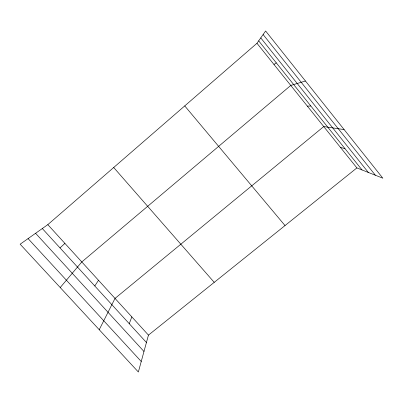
<?xml version="1.0" encoding="UTF-8"?>
<svg xmlns="http://www.w3.org/2000/svg" width="403" height="403" viewBox="0 0 403 403"><rect width="100%" height="100%" fill="white"/><g stroke="black" fill="none" stroke-linecap="round" stroke-linejoin="round"><path stroke-width="0.6" d="M356.887 167.915L148.455 335.12L138.36 372.009L20.15 244.213L47.816 224.637L256.968 43.282L265.622 30.991L382.85 178.197L356.887 167.915L256.968 43.282M129.252 323.7L131.831 316.874M99.234 329.709L115.016 298.411L323.74 126.567L344.137 129.58M94.781 285.974L98.503 280.281M60.223 287.535L81.804 261.95L290.765 85.436L305.449 81.003M60.002 247.91L64.908 243.402M273.969 64.49L276.282 62.848M307.353 106.13L310.834 105.999M340.419 147.372L345.018 148.697M28.079 238.601L141.241 361.481M35.585 233.292L143.977 351.481M42.305 228.541L146.435 342.505M47.816 224.637L148.455 335.12M113.701 167.507L214.225 282.362M184.74 105.913L285.022 225.564M260.766 37.887L368.332 172.444M258.676 40.859L362.04 169.955M263.119 34.547L375.379 175.234"/></g></svg>
